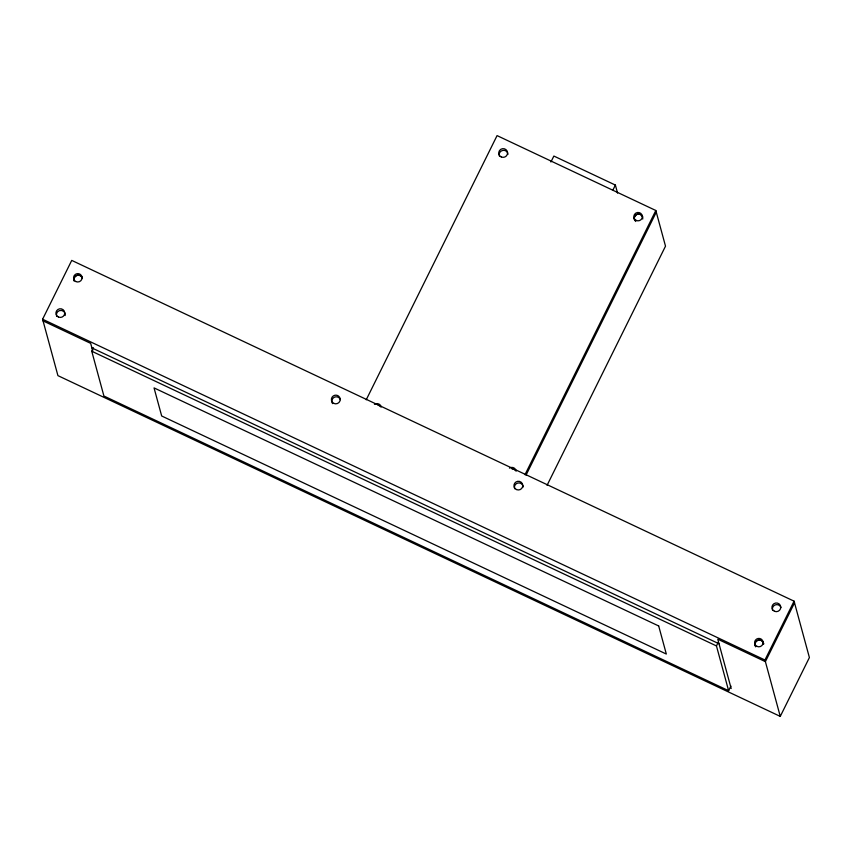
<?xml version="1.0" encoding="UTF-8"?>
<svg xmlns="http://www.w3.org/2000/svg" width="852" height="852" viewBox="0 0 852 852"><rect width="100%" height="100%" fill="white"/><g stroke="black" fill="none" stroke-linecap="round" stroke-linejoin="round"><path stroke-width="1.28" d="M42.6 319.234L71.738 260.403L794.075 601.171L809.4 657.563L780.262 716.394L57.925 375.636L42.6 319.234L764.947 660.002L780.262 716.394M730.92 686.073L728.62 690.716L103.912 396.02L91.75 351.237L93.475 347.754M366.232 399.79L497.067 135.606L655.827 210.497L665.508 246.164L547.059 485.352M550.914 161.997L553.864 156.054L615.378 185.076L617.572 193.138M613.025 189.826L615.378 185.076M524.992 474.681L655.827 210.497M526.025 475.15L656.274 212.159M728.62 690.716L716.457 645.933L718.183 642.451M764.947 660.002L794.075 601.171M794.533 602.822L765.394 661.653L717.767 639.192L731.176 688.533M43.047 320.895L90.674 343.367L92.74 350.96M91.92 347.925L719.003 643.75M91.75 351.237L716.457 645.933M514.64 488.728A4.42 4.345 -15.2 0 1 517.941 483.02A4.42 4.345 -15.2 0 1 523.224 486.939M755.777 646.647A4.271 4.196 -15.2 0 1 757.929 640.321A4.271 4.196 -15.2 0 1 763.573 643.942M772.615 610.426A4.42 4.345 -15.2 0 1 775.363 604.877A4.42 4.345 -15.2 0 1 780.975 607.529M65.125 315.538A4.42 4.345 -15.2 0 0 64.454 312.29L63.687 311.438A4.42 4.345 -15.2 0 0 56.605 316.198M332.578 403.614A4.42 4.345 -15.2 0 1 334.282 397.277A4.42 4.345 -15.2 0 1 340.427 399.695M74.231 280.851A4.271 4.196 -15.2 0 1 76.882 275.494A4.271 4.196 -15.2 0 1 82.303 278.05M378.192 405.307A4.42 4.345 -15.2 0 1 381.014 407.118M513.106 469.111A4.271 4.196 -15.2 0 1 515.098 470.048M499.421 156.097A4.42 4.345 -15.2 0 1 500.262 151.826L501.136 151.07A4.42 4.345 -15.2 0 1 508.005 154.308M635.741 221.499A4.271 4.196 -15.2 0 1 637.158 214.353A4.271 4.196 -15.2 0 1 642.727 219.07M509.453 468.121A4.271 4.196 -15.2 0 1 516.099 471.252M374.433 404.338A4.42 4.345 -15.2 0 1 381.078 406.479M755.649 646.732A4.42 4.345 -15.2 0 1 755.98 641.449L756.853 640.693A4.42 4.345 -15.2 0 1 763.722 643.931M74.081 280.894A4.42 4.345 -15.2 0 1 76.829 275.356A4.42 4.345 -15.2 0 1 82.442 277.997M511.988 468.909A4.42 4.345 -15.2 0 1 515.194 469.942M634.357 219.763A4.42 4.345 -15.2 0 1 641.439 215.002L642.206 215.844A4.42 4.345 -15.2 0 1 642.717 216.855M658.692 625.964L154.042 387.894L161.678 415.989L666.328 654.048L658.692 625.964M756.991 646.402A4.271 4.196 -15.2 0 0 763.126 642.291A4.271 4.196 -15.2 0 0 756.48 639.149A4.271 4.196 -15.2 0 0 756.991 646.402M516.418 489.538A4.42 4.345 -15.2 0 0 522.777 485.278A4.42 4.345 -15.2 0 0 515.897 482.03A4.42 4.345 -15.2 0 0 516.418 489.538M774.404 611.235A4.42 4.345 -15.2 0 0 780.751 606.975A4.42 4.345 -15.2 0 0 773.882 603.738A4.42 4.345 -15.2 0 0 774.404 611.235M58.394 317.008A4.42 4.345 -15.2 0 0 64.741 312.748A4.42 4.345 -15.2 0 0 57.872 309.51A4.42 4.345 -15.2 0 0 58.394 317.008M75.934 281.575A4.271 4.196 -15.2 0 0 82.069 277.464A4.271 4.196 -15.2 0 0 75.434 274.333A4.271 4.196 -15.2 0 0 75.934 281.575M333.856 403.411A4.42 4.345 -15.2 0 0 340.204 399.151A4.42 4.345 -15.2 0 0 333.324 395.903A4.42 4.345 -15.2 0 0 333.856 403.411M501.2 156.917A4.42 4.345 -15.2 0 0 507.558 152.657A4.42 4.345 -15.2 0 0 500.678 149.409A4.42 4.345 -15.2 0 0 501.2 156.917M636.21 220.434A4.271 4.196 -15.2 0 0 642.344 216.323A4.271 4.196 -15.2 0 0 635.709 213.192A4.271 4.196 -15.2 0 0 636.21 220.434"/></g></svg>
